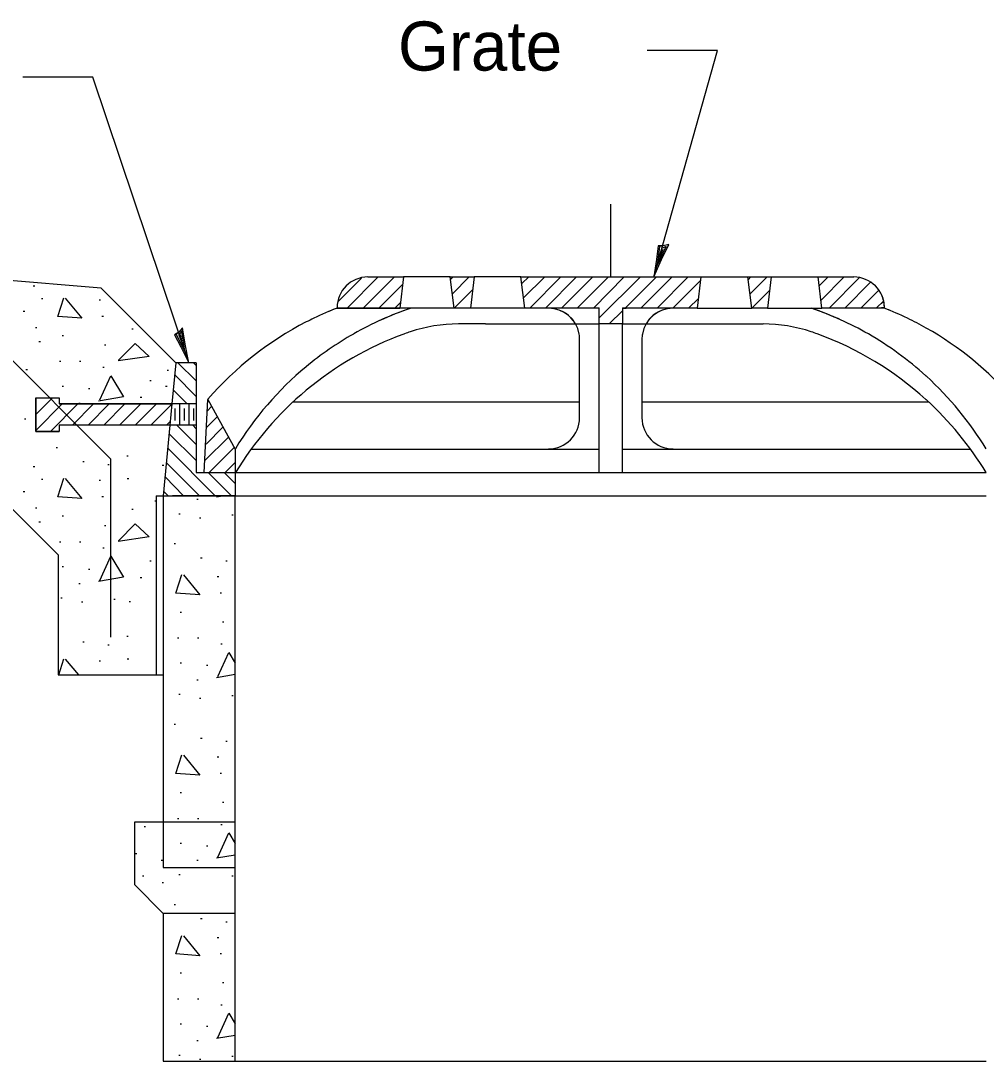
# Model space of a CAD drawing. Extents: x 116921 to 126621, y 61351 to 76334.
# Drawn here: x 121797.5 to 121935.2, y 67300.5 to 67448.9 of the extents above; entities that cross this region are included whole.
import ezdxf

# ---------------------------------------------------------------- set-up
doc = ezdxf.new("R2010")
doc.units = 0
doc.layers.add('Sheets_General Details', color=7, linetype='Continuous')

msp = doc.modelspace()

# ---------------------------------------------------------------- linework, layer by layer
at = {"layer": 'Sheets_General Details'}
for p, q in [((121896.84, 67444.65), (121886.84, 67444.65)), ((121887.8, 67412.37), (121896.84, 67444.65)), ((121807.78, 67440.84), (121797.78, 67440.84)), ((121821.45, 67400.12), (121807.78, 67440.84)), ((121881.66, 67412.37), (121881.66, 67422.74)), ((121808.97, 67410.77), (121746.72, 67415.95)), ((121846.99, 67412.37), (121852.09, 67412.37)), ((121852.09, 67412.37), (121851.55, 67407.91)), ((121858.76, 67412.37), (121852.09, 67412.37)), ((121859.3, 67407.91), (121858.76, 67412.37)), ((121858.76, 67412.37), (121862.16, 67412.37)), ((121862.16, 67412.37), (121861.62, 67407.91)), ((121868.83, 67412.37), (121862.16, 67412.37)), ((121869.37, 67407.91), (121868.83, 67412.37)), ((121868.83, 67412.37), (121894.49, 67412.37)), ((121894.49, 67412.37), (121893.96, 67407.91)), ((121894.49, 67412.37), (121901.2, 67412.37)), ((121901.2, 67412.37), (121904.52, 67412.37)), ((121901.74, 67407.91), (121901.2, 67412.37)), ((121904.52, 67412.37), (121903.99, 67407.91)), ((121904.52, 67412.37), (121911.2, 67412.37)), ((121911.2, 67412.37), (121916.3, 67412.37)), ((121911.73, 67407.91), (121911.2, 67412.37)), ((121799.29, 67411.09), (121799.49, 67411.09)), ((121819.62, 67400.12), (121808.97, 67410.77)), ((121800.45, 67409.28), (121800.65, 67409.28)), ((121808.7, 67409.11), (121808.9, 67409.11)), ((121842.6, 67407.91), (121842.6, 67407.98)), ((121842.6, 67407.91), (121851.55, 67407.91)), ((121851.55, 67407.91), (121842.6, 67407.91)), ((121842.61, 67407.97), (121842.61, 67407.97)), ((121842.63, 67407.97), (121842.63, 67407.93)), ((121859.3, 67407.91), (121851.55, 67407.91)), ((121861.62, 67407.91), (121859.3, 67407.91)), ((121869.37, 67407.91), (121861.62, 67407.91)), ((121872.76, 67407.91), (121869.37, 67407.91)), ((121879.97, 67407.91), (121872.76, 67407.91)), ((121879.97, 67405.66), (121879.97, 67407.97)), ((121879.97, 67406.15), (121879.97, 67407.91)), ((121883.25, 67407.91), (121883.86, 67407.91)), ((121883.32, 67407.97), (121883.32, 67405.66)), ((121893.96, 67407.91), (121883.32, 67407.91)), ((121883.32, 67407.91), (121883.32, 67406.15)), ((121893.96, 67407.91), (121901.74, 67407.91)), ((121903.99, 67407.91), (121901.74, 67407.91)), ((121903.99, 67407.91), (121911.73, 67407.91)), ((121920.69, 67407.91), (121911.73, 67407.91)), ((121920.69, 67407.98), (121920.25, 67407.98)), ((121920.69, 67407.91), (121920.69, 67407.98)), ((121797.87, 67407.47), (121798.07, 67407.47)), ((121809.09, 67406.79), (121809.29, 67406.79)), ((121799.59, 67405.15), (121799.79, 67405.15)), ((121813.34, 67404.98), (121813.54, 67404.98)), ((121863.76, 67405.66), (121859.91, 67405.66)), ((121863.76, 67405.66), (121879.97, 67405.66)), ((121879.97, 67404.2), (121879.97, 67405.66)), ((121883.32, 67405.66), (121879.97, 67405.66)), ((121883.32, 67405.66), (121903.38, 67405.66)), ((121883.32, 67404.2), (121883.32, 67405.66)), ((121810.32, 67386.44), (121792.12, 67404.65)), ((121803.41, 67404.03), (121803.61, 67404.03)), ((121877.18, 67392.28), (121877.18, 67403.45)), ((121879.97, 67384.46), (121879.97, 67404.2)), ((121883.32, 67384.46), (121883.32, 67404.2)), ((121886.11, 67392.28), (121886.11, 67403.45)), ((121800.1, 67403.17), (121800.3, 67403.17)), ((121809.43, 67402.66), (121809.63, 67402.66)), ((121798.25, 67399.18), (121798.45, 67399.18)), ((121803.03, 67400.34), (121803.23, 67400.34)), ((121805.86, 67400.34), (121806.06, 67400.34)), ((121809.22, 67399.48), (121809.42, 67399.48)), ((121818.38, 67399.05), (121818.58, 67399.05)), ((121819.62, 67400.12), (121819.06, 67394.26)), ((121822.54, 67400.12), (121819.62, 67400.12)), ((121822.54, 67400.12), (121822.54, 67384.46)), ((121802.82, 67372.73), (121777.19, 67398.36)), ((121815.92, 67397.6), (121816.12, 67397.6)), ((121803.41, 67396.78), (121803.61, 67396.78)), ((121807.15, 67396.44), (121807.35, 67396.44)), ((121818.16, 67396.78), (121818.36, 67396.78)), ((121799.66, 67395.14), (121799.66, 67390.34)), ((121799.66, 67395.14), (121803, 67395.14)), ((121799.66, 67395), (121799.81, 67395.14)), ((121799.66, 67392.74), (121802.05, 67395.14)), ((121803, 67395.14), (121803, 67394.26)), ((121814.55, 67395.24), (121814.75, 67395.24)), ((121823.64, 67384.46), (121824.18, 67394.88)), ((121824.18, 67394.88), (121828.1, 67387.82)), ((121824.22, 67394.87), (121824.22, 67394.94)), ((121836.28, 67394.53), (121838.21, 67394.53)), ((121838.21, 67394.53), (121877.18, 67394.53)), ((121886.11, 67394.53), (121926.62, 67394.53)), ((121926.62, 67394.53), (121927.01, 67394.53)), ((121799.66, 67390.48), (121803.41, 67394.26)), ((121801.76, 67390.34), (121805.65, 67394.26)), ((121819.06, 67394.26), (121803, 67394.26)), ((121804.88, 67391.22), (121807.89, 67394.26)), ((121805.78, 67394.38), (121805.98, 67394.38)), ((121807.11, 67391.22), (121810.13, 67394.26)), ((121809.35, 67391.22), (121812.37, 67394.26)), ((121811.59, 67391.22), (121814.61, 67394.26)), ((121813.83, 67391.22), (121816.85, 67394.26)), ((121816.07, 67391.22), (121819.06, 67394.23)), ((121817.17, 67394.29), (121817.37, 67394.29)), ((121822.54, 67394.26), (121819.06, 67394.26)), ((121819.47, 67393.59), (121819.47, 67391.88)), ((121820.14, 67394.26), (121820.14, 67391.22)), ((121820.8, 67393.59), (121820.8, 67391.88)), ((121821.46, 67394.26), (121821.46, 67391.22)), ((121822.13, 67393.59), (121822.13, 67391.88)), ((121798.04, 67392.14), (121798.24, 67392.14)), ((121818.31, 67391.22), (121818.83, 67391.74)), ((121799.66, 67390.34), (121803, 67390.34)), ((121803, 67391.22), (121803, 67390.34)), ((121818.78, 67391.22), (121803, 67391.22)), ((121818.78, 67391.22), (121817.82, 67381.14)), ((121822.54, 67391.22), (121818.78, 67391.22)), ((121802.55, 67388.06), (121802.75, 67388.06)), ((121828.1, 67387.82), (121828.1, 67384.46)), ((121830.35, 67387.82), (121838.21, 67387.82)), ((121838.21, 67387.82), (121879.97, 67387.82)), ((121883.32, 67387.82), (121926.62, 67387.82)), ((121926.62, 67387.82), (121932.93, 67387.82)), ((121806.34, 67386.04), (121806.54, 67386.04)), ((121809.91, 67385.61), (121810.11, 67385.61)), ((121810.32, 67386.44), (121810.32, 67360.98)), ((121812.61, 67386.85), (121812.81, 67386.85)), ((121817.69, 67385.52), (121817.89, 67385.52)), ((121799.29, 67385.35), (121799.49, 67385.35)), ((121822.54, 67384.46), (121823.64, 67384.46)), ((121823.64, 67384.46), (121828.1, 67384.46)), ((121828.1, 67384.46), (121828.1, 67381.14)), ((121828.1, 67384.46), (121838.21, 67384.46)), ((121838.21, 67384.46), (121926.62, 67384.46)), ((121926.62, 67384.46), (121935.18, 67384.46)), ((121800.45, 67383.54), (121800.65, 67383.54)), ((121808.7, 67383.37), (121808.9, 67383.37)), ((121812.7, 67383.63), (121812.9, 67383.63)), ((121797.87, 67381.74), (121798.07, 67381.74)), ((121816.82, 67381.14), (121816.82, 67355.59)), ((121816.82, 67381.14), (121817.82, 67381.14)), ((121817.82, 67381.14), (121828.1, 67381.14)), ((121817.82, 67381.14), (121817.82, 67328.13)), ((121828.1, 67381.14), (121819.15, 67381.14)), ((121828.1, 67381.14), (121838.21, 67381.14)), ((121828.1, 67300.5), (121828.1, 67381.14)), ((121838.21, 67381.14), (121926.62, 67381.14)), ((121926.62, 67381.14), (121935.18, 67381.14)), ((121809.09, 67381.05), (121809.29, 67381.05)), ((121816.61, 67380.45), (121816.81, 67380.45)), ((121822.6, 67380.65), (121822.8, 67380.65)), ((121799.59, 67379.41), (121799.79, 67379.41)), ((121803.41, 67378.3), (121803.61, 67378.3)), ((121813.34, 67379.24), (121813.54, 67379.24)), ((121820.03, 67378.58), (121820.23, 67378.58)), ((121827.59, 67378.41), (121827.79, 67378.41)), ((121800.1, 67377.44), (121800.3, 67377.44)), ((121809.43, 67376.92), (121809.63, 67376.92)), ((121817.82, 67377.46), (121817.86, 67377.46)), ((121822.99, 67378.02), (121823.19, 67378.02)), ((121803.03, 67374.6), (121803.23, 67374.6)), ((121805.86, 67374.6), (121806.06, 67374.6)), ((121809.22, 67373.74), (121809.42, 67373.74)), ((121819.38, 67374.33), (121819.58, 67374.33)), ((121802.82, 67372.73), (121802.82, 67355.59)), ((121823.16, 67372.31), (121823.36, 67372.31)), ((121803.41, 67371.05), (121803.61, 67371.05)), ((121807.15, 67370.7), (121807.35, 67370.7)), ((121815.92, 67371.86), (121816.12, 67371.86)), ((121826.73, 67371.88), (121826.93, 67371.88)), ((121814.55, 67369.5), (121814.75, 67369.5)), ((121825.53, 67369.64), (121825.73, 67369.64)), ((121805.78, 67368.64), (121805.98, 67368.64)), ((121803.2, 67366.57), (121803.4, 67366.57)), ((121810.77, 67366.4), (121810.97, 67366.4)), ((121825.92, 67367.32), (121826.12, 67367.32)), ((121806.16, 67366.02), (121806.36, 67366.02)), ((121812.96, 67366.06), (121813.16, 67366.06)), ((121820.24, 67364.57), (121820.44, 67364.57)), ((121826.26, 67363.19), (121826.46, 67363.19)), ((121806.34, 67360.3), (121806.54, 67360.3)), ((121812.61, 67361.11), (121812.81, 67361.11)), ((121819.85, 67360.87), (121820.05, 67360.87)), ((121822.69, 67360.87), (121822.89, 67360.87)), ((121809.91, 67359.87), (121810.11, 67359.87)), ((121826.04, 67360.01), (121826.24, 67360.01)), ((121808.7, 67357.63), (121808.9, 67357.63)), ((121812.7, 67357.89), (121812.9, 67357.89)), ((121820.24, 67357.32), (121820.44, 67357.32)), ((121823.98, 67356.97), (121824.18, 67356.97)), ((121802.82, 67355.59), (121817.82, 67355.59)), ((121822.6, 67354.91), (121822.8, 67354.91)), ((121817.82, 67351.73), (121817.86, 67351.73)), ((121820.03, 67352.84), (121820.23, 67352.84)), ((121822.99, 67352.29), (121823.19, 67352.29)), ((121827.59, 67352.67), (121827.79, 67352.67)), ((121819.38, 67348.59), (121819.58, 67348.59)), ((121823.16, 67346.57), (121823.36, 67346.57)), ((121826.73, 67346.14), (121826.93, 67346.14)), ((121825.53, 67343.9), (121825.73, 67343.9)), ((121825.92, 67341.58), (121826.12, 67341.58)), ((121820.24, 67338.83), (121820.44, 67338.83)), ((121826.26, 67337.45), (121826.46, 67337.45)), ((121819.85, 67335.13), (121820.05, 67335.13)), ((121822.69, 67335.13), (121822.89, 67335.13)), ((121813.72, 67334.58), (121813.72, 67325.69)), ((121817.82, 67334.58), (121813.72, 67334.58)), ((121815.08, 67333.97), (121815.28, 67333.97)), ((121828.1, 67334.58), (121817.82, 67334.58)), ((121826.04, 67334.27), (121826.24, 67334.27)), ((121820.24, 67331.58), (121820.44, 67331.58)), ((121823.98, 67331.23), (121824.18, 67331.23)), ((121813.88, 67330.12), (121814.08, 67330.12)), ((121817.53, 67329.17), (121817.73, 67329.17)), ((121822.6, 67329.17), (121822.8, 67329.17)), ((121817.82, 67328.13), (121828.1, 67328.13)), ((121814.87, 67326.93), (121815.07, 67326.93)), ((121820.03, 67327.11), (121820.23, 67327.11)), ((121827.59, 67326.93), (121827.79, 67326.93)), ((121817.82, 67321.58), (121813.72, 67325.69)), ((121817.66, 67325.99), (121817.86, 67325.99)), ((121819.38, 67322.85), (121819.58, 67322.85)), ((121828.1, 67321.58), (121817.82, 67321.58)), ((121817.82, 67321.58), (121817.82, 67300.5)), ((121823.16, 67320.83), (121823.36, 67320.83)), ((121826.73, 67320.4), (121826.93, 67320.4)), ((121825.53, 67318.16), (121825.73, 67318.16)), ((121825.92, 67315.84), (121826.12, 67315.84)), ((121820.24, 67313.09), (121820.44, 67313.09)), ((121826.26, 67311.71), (121826.46, 67311.71)), ((121819.85, 67309.39), (121820.05, 67309.39)), ((121822.69, 67309.39), (121822.89, 67309.39)), ((121826.04, 67308.53), (121826.24, 67308.53)), ((121820.24, 67305.84), (121820.44, 67305.84)), ((121823.98, 67305.5), (121824.18, 67305.5)), ((121822.6, 67303.43), (121822.8, 67303.43)), ((121820.03, 67301.37), (121820.23, 67301.37)), ((121827.59, 67301.2), (121827.79, 67301.2)), ((121817.82, 67300.5), (121828.1, 67300.5)), ((121822.99, 67300.81), (121823.19, 67300.81)), ((121828.1, 67300.5), (121838.21, 67300.5)), ((121838.21, 67300.5), (121926.62, 67300.5)), ((121926.62, 67300.5), (121935.18, 67300.5))]:
    msp.add_line(p, q, dxfattribs=at)
for points in [[(121889.1, 67416.78), (121888.4, 67416.81), (121888.17, 67414.87), (121887.8, 67412.37), (121888.87, 67414.84), (121889.9, 67416.98), (121889.1, 67416.78), (121888.61, 67416.7), (121888.26, 67413.99), (121889.56, 67416.7), (121888.88, 67416.43), (121888.62, 67415.21), (121889.12, 67416.32)], [(121844.06, 67407.91), (121848.48, 67412.37)], [(121846.34, 67407.91), (121850.8, 67412.37)], [(121858.76, 67411.95), (121859.19, 67412.37)], [(121859.09, 67409.95), (121861.44, 67412.37)], [(121868.94, 67411.41), (121869.97, 67412.37)], [(121869.22, 67409.38), (121872.22, 67412.37)], [(121870.08, 67407.91), (121874.51, 67412.37)], [(121872.33, 67407.91), (121876.75, 67412.37)], [(121874.61, 67407.91), (121879.07, 67412.37)], [(121876.86, 67407.91), (121881.32, 67412.37)], [(121879.18, 67407.91), (121883.57, 67412.37)], [(121879.97, 67406.52), (121885.89, 67412.37)], [(121883.68, 67407.91), (121888.14, 67412.37)], [(121885.93, 67407.91), (121890.42, 67412.37)], [(121888.25, 67407.91), (121892.67, 67412.37)], [(121901.24, 67411.95), (121901.63, 67412.37)], [(121901.53, 67409.95), (121903.92, 67412.37)], [(121911.38, 67411.12), (121912.66, 67412.37)], [(121911.63, 67409.05), (121914.91, 67412.37)], [(121912.77, 67407.91), (121917.09, 67412.27)], [(121842.77, 67408.88), (121846.09, 67412.19)], [(121848.59, 67407.91), (121851.91, 67411.23)], [(121890.5, 67407.91), (121894.46, 67411.84)], [(121915.02, 67407.91), (121918.69, 67411.62)], [(121803.86, 67409.34), (121806.22, 67406.49), (121802.81, 67406.74), (121803.66, 67409.39)], [(121859.3, 67407.91), (121861.94, 67410.55)], [(121892.74, 67407.91), (121894.14, 67409.27)], [(121901.74, 67407.91), (121904.31, 67410.48)], [(121917.3, 67407.91), (121919.87, 67410.48), (121919.94, 67410.55)], [(121850.8, 67407.88), (121851.59, 67408.66)], [(121861.62, 67407.91), (121861.66, 67408.02)], [(121919.51, 67407.91), (121920.58, 67408.95)], [(121920.25, 67408.6), (121920.57, 67408.92)], [(121881.43, 67405.66), (121883.32, 67407.55)], [(121820.05, 67404.49), (121819.45, 67404.13), (121820.35, 67402.38), (121821.45, 67400.12), (121820.95, 67402.76), (121820.59, 67405.11), (121820.05, 67404.49), (121819.69, 67404.15), (121820.92, 67401.71), (121820.47, 67404.68), (121820.05, 67404.08), (121820.52, 67402.93), (121820.32, 67404.12)], [(121811.42, 67400.48), (121813.83, 67402.88), (121815.83, 67401.03), (121811.38, 67400.38)], [(121822.54, 67397.53), (121819.92, 67400.12)], [(121822.54, 67399.72), (121822.14, 67400.12)], [(121808.77, 67394.82), (121810.37, 67398.27), (121812.17, 67395.27), (121808.57, 67394.67)], [(121822.54, 67395.33), (121819.46, 67398.38)], [(121821.24, 67394.26), (121819.25, 67396.24)], [(121824.07, 67393.24), (121824.71, 67393.88)], [(121824.04, 67390.92), (121825.53, 67392.42)], [(121822.54, 67386.17), (121818.66, 67390.01)], [(121822.54, 67388.46), (121819.78, 67391.22)], [(121822.54, 67390.71), (121822.02, 67391.22)], [(121823.93, 67388.53), (121826.32, 67390.92)], [(121823.75, 67386.17), (121827.14, 67389.49)], [(121825.25, 67381.14), (121818.47, 67387.96)], [(121824.39, 67384.46), (121827.93, 67388.03)], [(121823, 67381.14), (121818.27, 67385.87)], [(121826.64, 67384.46), (121828.14, 67385.96)], [(121827.57, 67381.14), (121824.25, 67384.46)], [(121828.1, 67382.89), (121826.53, 67384.46)], [(121803.86, 67383.6), (121806.22, 67380.75), (121802.81, 67381), (121803.66, 67383.65)], [(121820.72, 67381.14), (121818.08, 67383.84)], [(121818.53, 67381.14), (121817.88, 67381.8)], [(121826.62, 67381.14), (121825.4, 67380.94)], [(121825.6, 67381.09), (121825.62, 67381.14)], [(121811.42, 67374.74), (121813.83, 67377.14), (121815.83, 67375.29), (121811.38, 67374.64)], [(121808.77, 67369.08), (121810.37, 67372.54), (121812.17, 67369.53), (121808.57, 67368.93)], [(121820.69, 67369.87), (121823.04, 67367.02), (121819.64, 67367.27), (121820.49, 67369.92)], [(121825.6, 67355.35), (121827.2, 67358.81), (121828.1, 67357.29)], [(121802.92, 67355.59), (121803.66, 67357.91)], [(121803.86, 67357.86), (121805.74, 67355.59)], [(121828.1, 67355.65), (121825.4, 67355.2)], [(121820.69, 67344.13), (121823.04, 67341.28), (121819.64, 67341.53), (121820.49, 67344.18)], [(121825.6, 67329.61), (121827.2, 67333.07), (121828.1, 67331.56)], [(121828.1, 67329.91), (121825.4, 67329.46)], [(121820.69, 67318.4), (121823.04, 67315.54), (121819.64, 67315.79), (121820.49, 67318.45)], [(121825.6, 67303.87), (121827.2, 67307.33), (121828.1, 67305.82)], [(121828.1, 67304.18), (121825.4, 67303.72)]]:
    msp.add_lwpolyline(points, dxfattribs=at)
msp.add_lwpolyline([(121799.66, 67395.14), (121803, 67395.14), (121803, 67394.26), (121819.06, 67394.26), (121818.78, 67391.22), (121803, 67391.22), (121803, 67390.34), (121799.66, 67390.34)], close=True, dxfattribs=at)
for centre, radius, start, end in [((121847, 67407.97), 4.39, 90, 180), ((121916.28, 67407.97), 4.39, 0, 90), ((121916.28, 67407.97), 4.39, 0, 25.2933), ((121859.64, 67364.28), 46.85, 111.2933, 115.7233), ((121859.64, 67364.28), 46.85, 111.2933, 112.836), ((121868.15, 67363.53), 46.85, 108.661, 119.613), ((121868.15, 67363.53), 46.85, 108.661, 114.5093), ((121872.76, 67403.47), 4.44, 9.6888, 90), ((121872.76, 67403.47), 4.44, 37.1434, 90.0061), ((121890.53, 67403.47), 4.44, 90, 170.1939), ((121890.53, 67403.47), 4.44, 90.0075, 142.8588), ((121895.08, 67363.58), 46.85, 60.182, 71.1302), ((121895.08, 67363.58), 46.85, 65.3945, 71.1307), ((121903.59, 67364.28), 46.85, 64.2416, 68.6106), ((121903.6, 67364.28), 46.85, 67.5509, 68.6108), ((121859.64, 67364.28), 46.85, 115.7233, 117.2178), ((121903.59, 67364.28), 46.85, 60.5503, 64.2416), ((121859.64, 67364.28), 46.85, 117.2178, 139.1498), ((121860.06, 67383.24), 22.43, 90.398, 108.2123), ((121903.22, 67383.24), 22.43, 71.7877, 89.602), ((121903.59, 67364.28), 46.85, 40.8151, 60.5503), ((121868.15, 67363.53), 46.85, 119.7024, 129.7289), ((121868.21, 67360.21), 46.85, 110.0502, 129.8056), ((121868.15, 67363.53), 46.85, 119.613, 119.7023), ((121868.21, 67360.21), 46.85, 109.9048, 110.0502), ((121868.21, 67360.21), 46.85, 108.8698, 109.9271), ((121872.76, 67403.47), 4.44, 0, 9.6888), ((121890.53, 67403.47), 4.44, 170.1939, 180), ((121895.08, 67360.21), 46.85, 70.0113, 71.1302), ((121895.08, 67360.21), 46.85, 47.735, 70.0156), ((121895.08, 67363.58), 46.85, 47.735, 60.1863), ((121868.15, 67363.53), 46.85, 129.7289, 148.718), ((121895.08, 67363.58), 46.85, 47.6425, 47.735), ((121895.08, 67363.58), 46.85, 31.1658, 47.6425), ((121868.21, 67360.21), 46.85, 129.8056, 148.8342), ((121895.08, 67360.21), 46.85, 47.6425, 47.735), ((121895.08, 67360.21), 46.85, 31.1658, 47.6425), ((121872.76, 67392.28), 4.44, 270, 0), ((121890.53, 67392.28), 4.44, 180, 270)]:
    msp.add_arc(centre, radius, start, end, dxfattribs=at)

# ---------------------------------------------------------------- texts
msp.add_text('Grate', height=7, dxfattribs=at).set_placement((121851.3, 67441.8))

doc.saveas('drawing.dxf')
